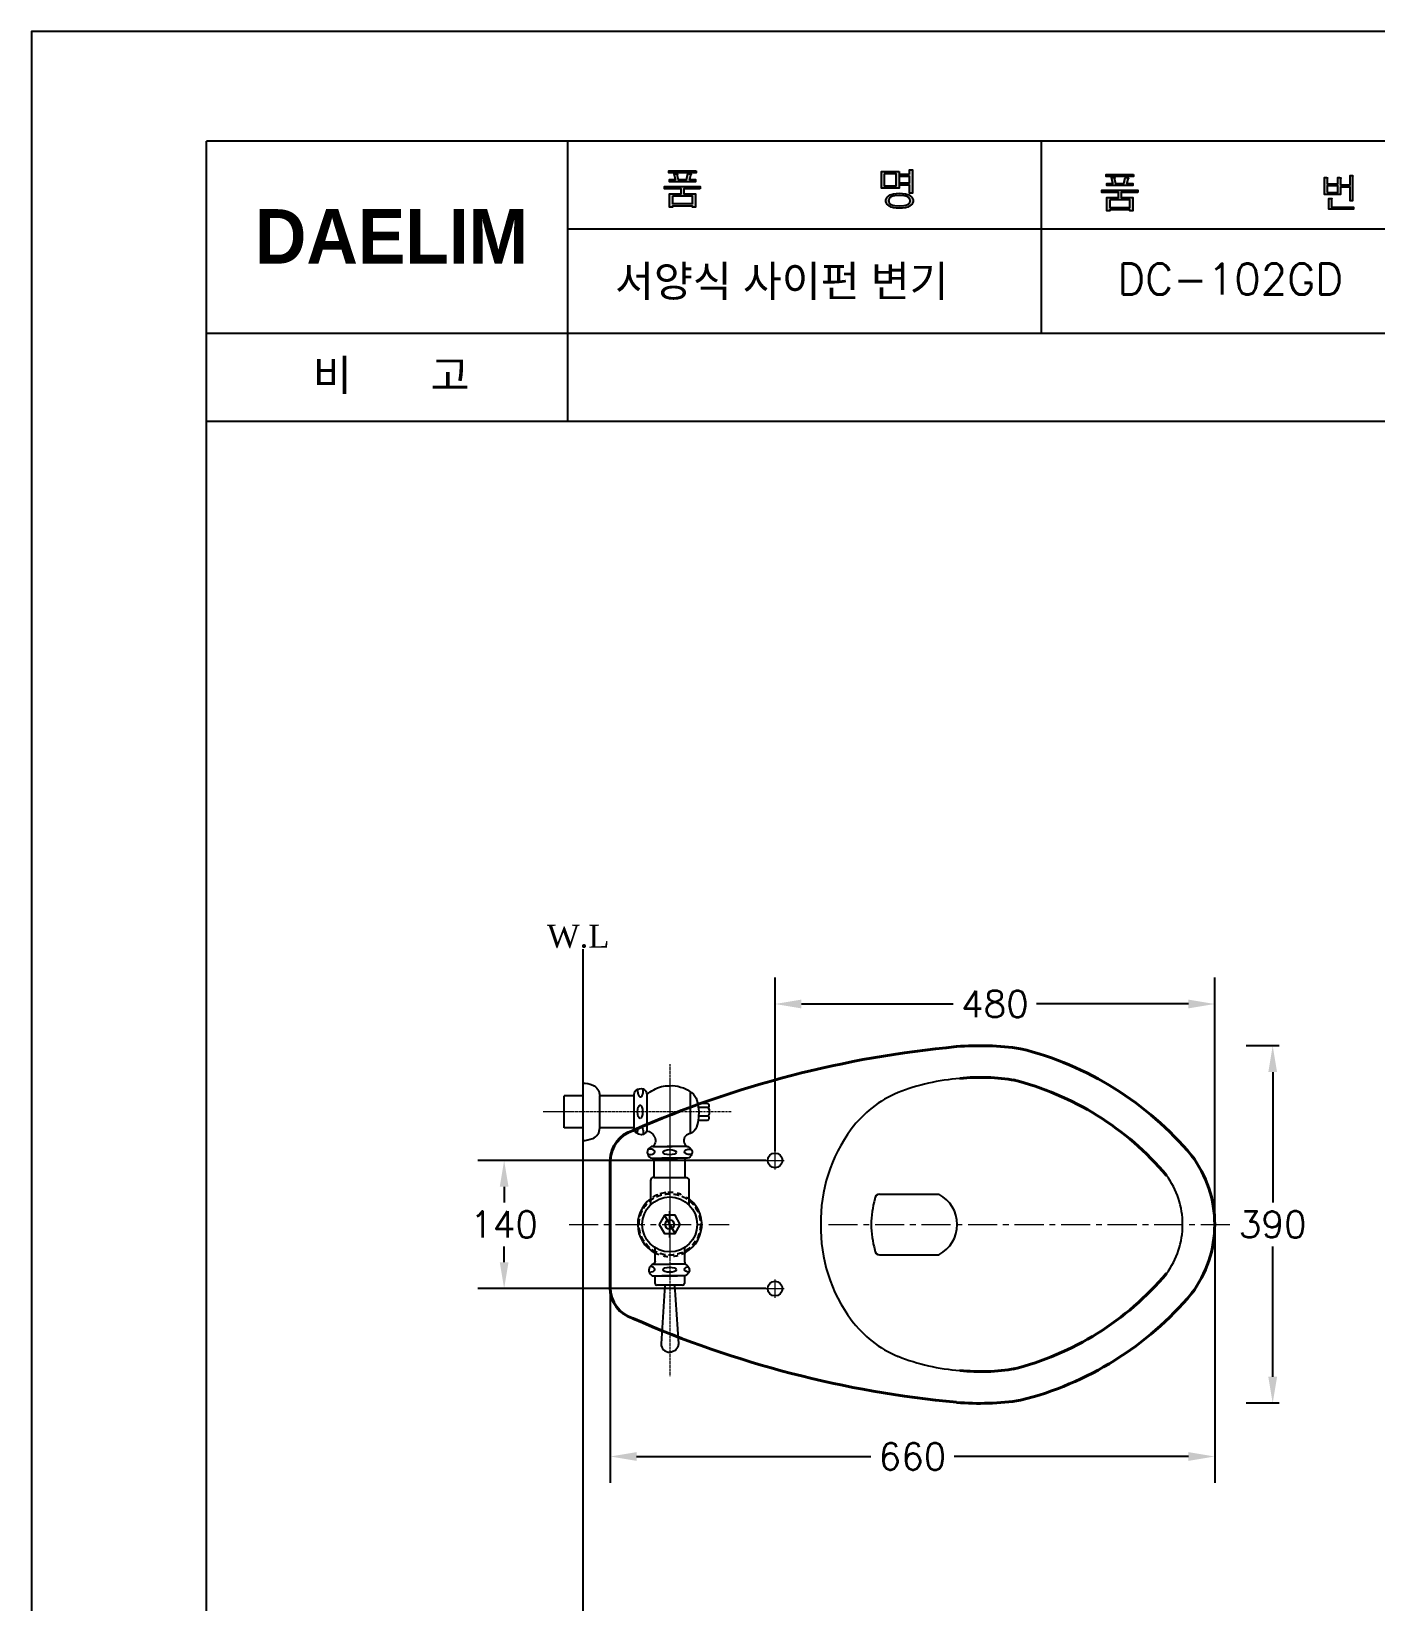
# Model space of a CAD drawing. Extents: x 63466 to 65891, y 58091 to 61521.
# Drawn here: x 63466 to 64933, y 59807 to 61521 of the extents above; entities that cross this region are included whole.
import ezdxf
from ezdxf.lldxf.tags import DXFTag

# ---------------------------------------------------------------- set-up
doc = ezdxf.new("R2010")
doc.units = 0
doc.header["$MEASUREMENT"] = 0
for name, pattern in [('CENTER', [50.8, 31.75, -6.35, 6.35, -6.35]), ('CENTERX2', [4, 2.5, -0.5, 0.5, -0.5]), ('HIDDEN', [9.525, 6.35, -3.175])]:
    doc.linetypes.add(name, pattern=pattern)
doc.layers.get('Defpoints').update_dxf_attribs({"linetype": 'CONTINUOUS'})
for name, color, linetype, lineweight in [('AM_6', 2, 'CONTINUOUS', 30), ('CEN', 1, 'CENTER', 5), ('OUTLINE', 11, 'CONTINUOUS', 40)]:
    doc.layers.add(name, color=color, linetype=linetype, lineweight=lineweight)
for name, color, linetype in [('Dim', 4, 'CONTINUOUS'), ('IN', 221, 'HIDDEN'), ('LINE', 7, 'CONTINUOUS'), ('LINE @ 1 VP1', 7, 'CONTINUOUS'), ('LINE @ 1 VPModel', 7, 'CONTINUOUS'), ('YA', 7, 'CONTINUOUS')]:
    doc.layers.add(name, color=color, linetype=linetype)
doc.styles.add('h', font='', dxfattribs={"height": 30})
doc.styles.get("Standard").update_dxf_attribs({"font": 'txt.shx', "bigfont": 'ghs.shx'})
doc.styles.add('STYLE2', font='dutch.ttf', dxfattribs={"height": 25})
doc.styles.add('스타일1', font='txt.shx', dxfattribs={"bigfont": 'ghs.shx'})
doc.styles.get('h').set_extended_font_data('Haansoft Batang')
tags = doc.linetypes.add('Amconstr', pattern=[9999, 9999, 0]).pattern_tags.tags
tags[6:7] = [DXFTag(74, 4), DXFTag(75, 0), DXFTag(340, '0'), DXFTag(46, 1.0), DXFTag(50, 0.0), DXFTag(44, 0.0), DXFTag(45, 0.0)]
tags[4:5] = [DXFTag(74, 4), DXFTag(75, 0), DXFTag(340, '0'), DXFTag(46, 1.0), DXFTag(50, 0.0), DXFTag(44, 0.0), DXFTag(45, 0.0)]
doc.dimstyles.get("Standard").update_dxf_attribs({"dimtxt": 0.18, "dimasz": 0.18, "dimexe": 0.18, "dimexo": 0.0625, "dimgap": 0.09, "dimtad": 0, "dimtih": 1, "dimtoh": 1, "dimdec": 4, "dimzin": 0, "dimdsep": 46, "dimtxsty": 'Standard', "dimcen": 0.09, "dimadec": 0, "dimazin": 0, "dimtfac": 1, "dimtdec": 4, "dimtofl": 0, "dimtmove": 0, "dimatfit": 0, "dimfxl": 0, "dimtolj": 1, "dimtzin": 0, "dimarcsym": 0})

# ---------------------------------------------------------------- blocks, each defined once
blk = doc.blocks.new('*D10')
at = {"layer": 'Defpoints', "color": 0}
for p in [(64067.8, 60529.4), (64317.8, 59087.1), (64317.8, 58951.4)]:
    blk.add_point(p, dxfattribs=at)
at = {"layer": 'Dim', "color": 0, "lineweight": -2}
for p, q in [((64067.8, 60519.4), (64067.8, 58922.6)), ((64317.8, 59077.1), (64317.8, 58922.6)), ((64096.6, 58951.4), (64147.2, 58951.4)), ((64289, 58951.4), (64238.4, 58951.4))]:
    blk.add_line(p, q, dxfattribs=at)
at = {"layer": 'Dim', "color": 0}
for points in [[(64096.6, 58956.2), (64096.6, 58946.6), (64067.8, 58951.4)], [(64289, 58956.2), (64289, 58946.6), (64317.8, 58951.4)]]:
    blk.add_solid(points, dxfattribs=at)
at = {"layer": 'Dim', "color": 0, "insert": (64192.8, 58951.4), "char_height": 28.8, "attachment_point": 5}
blk.add_mtext('\\A1;250', dxfattribs=at)
blk = doc.blocks.new('*D3')
at = {"layer": 'Defpoints', "color": 0}
for p in [(64757.8, 60459.4), (64277.8, 60288.7), (64757.8, 60218.7)]:
    blk.add_point(p, dxfattribs=at)
at = {"layer": 'Dim', "color": 0, "lineweight": -2}
for p, q in [((64277.8, 60298.7), (64277.8, 60488.2)), ((64757.8, 60228.7), (64757.8, 60488.2)), ((64306.6, 60459.4), (64472.2, 60459.4)), ((64729, 60459.4), (64563.4, 60459.4))]:
    blk.add_line(p, q, dxfattribs=at)
at = {"layer": 'Dim', "color": 0}
for points in [[(64306.6, 60464.2), (64306.6, 60454.6), (64277.8, 60459.4)], [(64729, 60464.2), (64729, 60454.6), (64757.8, 60459.4)]]:
    blk.add_solid(points, dxfattribs=at)
at = {"layer": 'Dim', "color": 0, "insert": (64517.8, 60459.4), "char_height": 28.8, "attachment_point": 5}
blk.add_mtext('\\A1;480', dxfattribs=at)
blk = doc.blocks.new('*D4')
at = {"layer": 'Defpoints', "color": 0}
for p in [(64097.8, 60218.7), (64757.8, 60218.7), (64097.8, 59965.4)]:
    blk.add_point(p, dxfattribs=at)
at = {"layer": 'Dim', "color": 0, "lineweight": -2}
for p, q in [((64097.8, 60208.7), (64097.8, 59936.6)), ((64757.8, 60208.7), (64757.8, 59936.6)), ((64126.6, 59965.4), (64382.2, 59965.4)), ((64729, 59965.4), (64473.4, 59965.4))]:
    blk.add_line(p, q, dxfattribs=at)
at = {"layer": 'Dim', "color": 0}
for points in [[(64126.6, 59970.2), (64126.6, 59960.6), (64097.8, 59965.4)], [(64729, 59970.2), (64729, 59960.6), (64757.8, 59965.4)]]:
    blk.add_solid(points, dxfattribs=at)
at = {"layer": 'Dim', "color": 0, "insert": (64427.8, 59965.4), "char_height": 28.8, "attachment_point": 5}
blk.add_mtext('\\A1;660', dxfattribs=at)
blk = doc.blocks.new('*D5')
at = {"layer": 'Defpoints', "color": 0}
for p in [(64277.8, 60288.7), (63982, 60148.7), (64277.8, 60148.7)]:
    blk.add_point(p, dxfattribs=at)
at = {"layer": 'Dim', "color": 0, "lineweight": -2}
for p, q in [((64267.8, 60288.7), (63953.2, 60288.7)), ((63982, 60259.9), (63982, 60242.7)), ((63982, 60177.5), (63982, 60194.7)), ((64267.8, 60148.7), (63953.2, 60148.7))]:
    blk.add_line(p, q, dxfattribs=at)
at = {"layer": 'Dim', "color": 0}
for points in [[(63977.2, 60259.9), (63986.8, 60259.9), (63982, 60288.7)], [(63977.2, 60177.5), (63986.8, 60177.5), (63982, 60148.7)]]:
    blk.add_solid(points, dxfattribs=at)
at = {"layer": 'Dim', "color": 0, "insert": (63982, 60218.7), "char_height": 28.8, "attachment_point": 5}
blk.add_mtext('\\A1;140', dxfattribs=at)
blk = doc.blocks.new('*D6')
at = {"layer": 'Defpoints', "color": 0}
for p in [(64838.3, 60413.8), (64821.1, 60023.6), (64838.3, 60023.6)]:
    blk.add_point(p, dxfattribs=at)
at = {"layer": 'Dim', "color": 0, "lineweight": -2}
for p, q in [((64828.3, 60413.8), (64792.3, 60413.8)), ((64821.1, 60385), (64821.1, 60242.7)), ((64821.1, 60052.4), (64821.1, 60194.7)), ((64828.3, 60023.6), (64792.3, 60023.6))]:
    blk.add_line(p, q, dxfattribs=at)
at = {"layer": 'Dim', "color": 0}
for points in [[(64816.3, 60385), (64825.9, 60385), (64821.1, 60413.8)], [(64816.3, 60052.4), (64825.9, 60052.4), (64821.1, 60023.6)]]:
    blk.add_solid(points, dxfattribs=at)
at = {"layer": 'Dim', "color": 0, "insert": (64821.1, 60218.7), "char_height": 28.8, "attachment_point": 5}
blk.add_mtext('\\A1;390', dxfattribs=at)
blk = doc.blocks.new('*U19')
at = {"layer": 'LINE @ 1 VP1', "linetype": 'Amconstr'}
h = blk.add_hatch(color=256, dxfattribs=at)
h.dxf.hatch_style = 1
h.paths.add_polyline_path([(64646.5, 61355.2), (64640, 61355.2), (64640, 61352.9), (64668.3, 61352.9), (64668.3, 61355.2), (64661.7, 61355.2), (64662.9, 61359.7), (64663, 61360.1), (64663.6, 61360.8), (64663.6, 61360.8), (64663.7, 61360.9), (64663.7, 61360.9), (64663.7, 61361), (64663.7, 61361), (64663.7, 61361), (64663.7, 61361), (64663.7, 61361), (64663.7, 61361.1), (64663.7, 61361.1), (64663.6, 61361.1), (64663.6, 61361.1), (64663.4, 61361.2), (64662.7, 61361.3), (64660.2, 61361.8), (64658.7, 61355.2), (64649.6, 61355.2), (64648.4, 61360.1), (64648.5, 61360.7), (64648.7, 61361), (64648.7, 61361.1), (64648.7, 61361.1), (64648.7, 61361.2), (64648.7, 61361.2), (64648.7, 61361.2), (64648.7, 61361.3), (64648.7, 61361.3), (64648.7, 61361.3), (64648.7, 61361.3), (64648.7, 61361.3), (64648.6, 61361.4), (64648.6, 61361.4), (64648.5, 61361.4), (64648.2, 61361.4), (64647.3, 61361.5), (64645.2, 61361.5)])
h.paths.add_polyline_path([(64634.7, 61347.9), (64634.7, 61345.3), (64652.6, 61345.3), (64652.6, 61339.8), (64640, 61339.8), (64640, 61325.1), (64643.2, 61325.1), (64643.2, 61326.4), (64665.2, 61326.4), (64665.2, 61325.1), (64668.3, 61325.1), (64668.3, 61339.8), (64655.8, 61339.8), (64655.8, 61345.3), (64673.7, 61345.3), (64673.7, 61347.9)])
h.paths.add_polyline_path([(64665.2, 61337.2), (64665.2, 61329), (64643.2, 61329), (64643.2, 61337.2)], flags=16)
at = {"layer": 'LINE @ 1 VPModel', "linetype": 'Amconstr'}
h = blk.add_hatch(color=256, dxfattribs=at)
h.dxf.hatch_style = 1
h.paths.add_polyline_path([(64646.5, 61355.2), (64640, 61355.2), (64640, 61352.9), (64668.3, 61352.9), (64668.3, 61355.2), (64661.7, 61355.2), (64662.9, 61359.7), (64663, 61360.1), (64663.6, 61360.8), (64663.6, 61360.8), (64663.7, 61360.9), (64663.7, 61360.9), (64663.7, 61361), (64663.7, 61361), (64663.7, 61361), (64663.7, 61361), (64663.7, 61361), (64663.7, 61361.1), (64663.7, 61361.1), (64663.6, 61361.1), (64663.6, 61361.1), (64663.4, 61361.2), (64662.7, 61361.3), (64660.2, 61361.8), (64658.7, 61355.2), (64649.6, 61355.2), (64648.4, 61360.1), (64648.5, 61360.7), (64648.7, 61361), (64648.7, 61361.1), (64648.7, 61361.1), (64648.7, 61361.2), (64648.7, 61361.2), (64648.7, 61361.2), (64648.7, 61361.3), (64648.7, 61361.3), (64648.7, 61361.3), (64648.7, 61361.3), (64648.7, 61361.3), (64648.6, 61361.4), (64648.6, 61361.4), (64648.5, 61361.4), (64648.2, 61361.4), (64647.3, 61361.5), (64645.2, 61361.5)])
h.paths.add_polyline_path([(64634.7, 61347.9), (64634.7, 61345.3), (64652.6, 61345.3), (64652.6, 61339.8), (64640, 61339.8), (64640, 61325.1), (64643.2, 61325.1), (64643.2, 61326.4), (64665.2, 61326.4), (64665.2, 61325.1), (64668.3, 61325.1), (64668.3, 61339.8), (64655.8, 61339.8), (64655.8, 61345.3), (64673.7, 61345.3), (64673.7, 61347.9)])
h.paths.add_polyline_path([(64665.2, 61337.2), (64665.2, 61329), (64643.2, 61329), (64643.2, 61337.2)], flags=16)
blk = doc.blocks.new('*U20')
at = {"layer": 'LINE @ 1 VP1', "linetype": 'Amconstr'}
h = blk.add_hatch(color=256, dxfattribs=at)
h.dxf.hatch_style = 1
h.paths.add_polyline_path([(64669, 61365), (64639.4, 61365), (64639.4, 61362.6), (64669, 61362.6)])
at = {"layer": 'LINE @ 1 VPModel', "linetype": 'Amconstr'}
h = blk.add_hatch(color=256, dxfattribs=at)
h.dxf.hatch_style = 1
h.paths.add_polyline_path([(64669, 61365), (64639.4, 61365), (64639.4, 61362.6), (64669, 61362.6)])
blk = doc.blocks.new('*U21')
at = {"layer": 'LINE @ 1 VP1', "linetype": 'Amconstr'}
h = blk.add_hatch(color=256, dxfattribs=at)
h.dxf.hatch_style = 1
h.paths.add_polyline_path([(64895.2, 61360), (64895.2, 61360.4), (64895.4, 61360.7), (64895.5, 61360.9), (64895.5, 61361), (64895.5, 61361.1), (64895.5, 61361.1), (64895.5, 61361.1), (64895.5, 61361.2), (64895.5, 61361.2), (64895.5, 61361.2), (64895.5, 61361.2), (64895.4, 61361.3), (64895.4, 61361.3), (64895.4, 61361.3), (64895.3, 61361.3), (64895.2, 61361.4), (64895, 61361.4), (64894.2, 61361.5), (64892.3, 61361.5), (64892.3, 61354.8), (64880.4, 61354.8), (64880.4, 61360.2), (64880.5, 61360.6), (64880.7, 61360.9), (64880.8, 61361), (64880.8, 61361.1), (64880.8, 61361.2), (64880.8, 61361.2), (64880.9, 61361.2), (64880.9, 61361.2), (64880.9, 61361.3), (64880.8, 61361.3), (64880.8, 61361.3), (64880.8, 61361.3), (64880.8, 61361.3), (64880.8, 61361.3), (64880.8, 61361.4), (64880.8, 61361.4), (64880.7, 61361.4), (64880.5, 61361.4), (64879.8, 61361.5), (64877.7, 61361.5), (64877.7, 61343.1), (64895.2, 61343.1), (64895.2, 61351.1), (64905.5, 61351.1), (64905.5, 61336), (64908.3, 61336), (64908.3, 61362.3), (64908.4, 61362.6), (64908.5, 61363), (64908.6, 61363.2), (64908.7, 61363.3), (64908.7, 61363.4), (64908.7, 61363.4), (64908.7, 61363.5), (64908.7, 61363.5), (64908.7, 61363.5), (64908.7, 61363.5), (64908.6, 61363.6), (64908.6, 61363.6), (64908.6, 61363.6), (64908.6, 61363.6), (64908.5, 61363.6), (64908.4, 61363.7), (64908.2, 61363.7), (64907.8, 61363.7), (64905.5, 61363.7), (64905.5, 61353.5), (64895.2, 61353.5)])
h.paths.add_polyline_path([(64892.3, 61352.6), (64892.3, 61345.3), (64880.4, 61345.3), (64880.4, 61352.6)], flags=16)
h.paths.add_polyline_path([(64885.5, 61338.4), (64885.4, 61338.2), (64885.2, 61337.9), (64885.2, 61337.6), (64885.2, 61329.3), (64909.2, 61329.3), (64909.2, 61327), (64882.4, 61327), (64882.4, 61338.9), (64884.5, 61338.9), (64885.2, 61338.8), (64885.3, 61338.8), (64885.5, 61338.7), (64885.5, 61338.6), (64885.5, 61338.5)])
at = {"layer": 'LINE @ 1 VPModel', "linetype": 'Amconstr'}
h = blk.add_hatch(color=256, dxfattribs=at)
h.dxf.hatch_style = 1
h.paths.add_polyline_path([(64895.2, 61360), (64895.2, 61360.4), (64895.4, 61360.7), (64895.5, 61360.9), (64895.5, 61361), (64895.5, 61361.1), (64895.5, 61361.1), (64895.5, 61361.1), (64895.5, 61361.2), (64895.5, 61361.2), (64895.5, 61361.2), (64895.5, 61361.2), (64895.4, 61361.3), (64895.4, 61361.3), (64895.4, 61361.3), (64895.3, 61361.3), (64895.2, 61361.4), (64895, 61361.4), (64894.2, 61361.5), (64892.3, 61361.5), (64892.3, 61354.8), (64880.4, 61354.8), (64880.4, 61360.2), (64880.5, 61360.6), (64880.7, 61360.9), (64880.8, 61361), (64880.8, 61361.1), (64880.8, 61361.2), (64880.8, 61361.2), (64880.9, 61361.2), (64880.9, 61361.2), (64880.9, 61361.3), (64880.8, 61361.3), (64880.8, 61361.3), (64880.8, 61361.3), (64880.8, 61361.3), (64880.8, 61361.3), (64880.8, 61361.4), (64880.8, 61361.4), (64880.7, 61361.4), (64880.5, 61361.4), (64879.8, 61361.5), (64877.7, 61361.5), (64877.7, 61343.1), (64895.2, 61343.1), (64895.2, 61351.1), (64905.5, 61351.1), (64905.5, 61336), (64908.3, 61336), (64908.3, 61362.3), (64908.4, 61362.6), (64908.5, 61363), (64908.6, 61363.2), (64908.7, 61363.3), (64908.7, 61363.4), (64908.7, 61363.4), (64908.7, 61363.5), (64908.7, 61363.5), (64908.7, 61363.5), (64908.7, 61363.5), (64908.6, 61363.6), (64908.6, 61363.6), (64908.6, 61363.6), (64908.6, 61363.6), (64908.5, 61363.6), (64908.4, 61363.7), (64908.2, 61363.7), (64907.8, 61363.7), (64905.5, 61363.7), (64905.5, 61353.5), (64895.2, 61353.5)])
h.paths.add_polyline_path([(64892.3, 61352.6), (64892.3, 61345.3), (64880.4, 61345.3), (64880.4, 61352.6)], flags=16)
h.paths.add_polyline_path([(64885.5, 61338.4), (64885.4, 61338.2), (64885.2, 61337.9), (64885.2, 61337.6), (64885.2, 61329.3), (64909.2, 61329.3), (64909.2, 61327), (64882.4, 61327), (64882.4, 61338.9), (64884.5, 61338.9), (64885.2, 61338.8), (64885.3, 61338.8), (64885.5, 61338.7), (64885.5, 61338.6), (64885.5, 61338.5)])

msp = doc.modelspace()

# ---------------------------------------------------------------- hatches: boundary and pattern name
at = {"layer": 'YA'}
h = msp.add_hatch(color=256, dxfattribs=at)
h.paths.add_polyline_path([(64424.5, 61365.3), (64424.5, 61370.1), (64427, 61370.1), (64427.4, 61370.1), (64427.7, 61370.1), (64427.8, 61370), (64427.9, 61370), (64427.9, 61370), (64427.9, 61370), (64428, 61369.9), (64428, 61369.9), (64428, 61369.9), (64428, 61369.9), (64428, 61369.9), (64428, 61369.9), (64428, 61369.9), (64428, 61369.9), (64428, 61369.8), (64428, 61369.8), (64428, 61369.7), (64427.9, 61369.6), (64427.9, 61369.4), (64427.7, 61369.1), (64427.7, 61368.7), (64427.7, 61344.4), (64424.5, 61344.4), (64424.5, 61353.4), (64414.7, 61353.4), (64414.7, 61356), (64424.5, 61356), (64424.5, 61362.7), (64414.7, 61362.7), (64414.7, 61365.3)])
h.paths.add_polyline_path([(64404.8, 61340.4), (64404.1, 61340.1), (64403.6, 61339.6), (64403.1, 61339.2), (64402.7, 61338.7), (64402.4, 61338.1), (64402.1, 61337.5), (64402, 61336.9), (64402, 61336.2), (64402, 61335.5), (64402.1, 61334.9), (64402.4, 61334.3), (64402.7, 61333.8), (64403.1, 61333.3), (64403.6, 61332.9), (64404.1, 61332.4), (64404.8, 61332.1), (64406.5, 61331.5), (64408.5, 61331), (64413.7, 61330.6), (64418.8, 61331), (64420.8, 61331.5), (64422.5, 61332.1), (64423.2, 61332.4), (64423.8, 61332.9), (64424.3, 61333.3), (64424.7, 61333.8), (64425, 61334.3), (64425.2, 61334.9), (64425.3, 61335.5), (64425.4, 61336.2), (64425.3, 61336.9), (64425.2, 61337.5), (64425, 61338.1), (64424.7, 61338.7), (64424.3, 61339.2), (64423.8, 61339.6), (64423.2, 61340.1), (64422.5, 61340.4), (64420.8, 61341.1), (64418.8, 61341.5), (64413.7, 61341.9), (64408.5, 61341.5), (64406.5, 61341.1)], flags=16)
h.paths.add_polyline_path([(64424.8, 61342.1), (64425.7, 61341.5), (64426.4, 61340.9), (64427, 61340.2), (64427.6, 61339.5), (64427.9, 61338.8), (64428.2, 61338), (64428.4, 61337.1), (64428.5, 61336.2), (64428.4, 61335.3), (64428.2, 61334.5), (64427.9, 61333.7), (64427.6, 61332.9), (64427, 61332.2), (64426.4, 61331.6), (64425.7, 61331), (64424.8, 61330.4), (64423.8, 61329.9), (64422.7, 61329.4), (64420.1, 61328.7), (64417.1, 61328.3), (64413.7, 61328.1), (64410.2, 61328.3), (64407.2, 61328.7), (64404.6, 61329.4), (64403.5, 61329.9), (64402.5, 61330.4), (64401.6, 61331), (64400.9, 61331.6), (64400.3, 61332.2), (64399.8, 61332.9), (64399.4, 61333.7), (64399.1, 61334.5), (64398.9, 61335.3), (64398.9, 61336.2), (64398.9, 61337.1), (64399.1, 61338), (64399.4, 61338.8), (64399.8, 61339.5), (64400.3, 61340.2), (64400.9, 61340.9), (64401.6, 61341.5), (64402.5, 61342.1), (64403.5, 61342.6), (64404.6, 61343.1), (64407.2, 61343.8), (64410.2, 61344.3), (64413.7, 61344.4), (64417.1, 61344.3), (64420.1, 61343.8), (64422.7, 61343.1), (64423.8, 61342.6)])
h.paths.add_polyline_path([(64397, 61365.7), (64397, 61352.6), (64410, 61352.6), (64410, 61365.7)], flags=16)
h.paths.add_polyline_path([(64413.2, 61368.3), (64413.2, 61350), (64393.9, 61350), (64393.9, 61368.3)])
h.paths.add_polyline_path([(64165.7, 61341.3), (64165.7, 61333.1), (64187.7, 61333.1), (64187.7, 61341.3)], flags=16)
h.paths.add_polyline_path([(64171.2, 61365.4), (64171.2, 61365.4), (64171.2, 61365.4), (64171.2, 61365.4), (64171.2, 61365.3), (64171.2, 61365.3), (64171.2, 61365.3), (64171.2, 61365.2), (64171.2, 61365.2), (64171.2, 61365.2), (64171.2, 61365.1), (64171.1, 61364.9), (64170.9, 61364.5), (64170.9, 61364.4), (64170.9, 61364.3), (64170.9, 61364.1), (64170.9, 61364), (64172.1, 61359.3), (64181.2, 61359.3), (64182.7, 61365.9), (64185.2, 61365.4), (64185.9, 61365.3), (64186.1, 61365.2), (64186.1, 61365.2), (64186.2, 61365.2), (64186.2, 61365.1), (64186.2, 61365.1), (64186.2, 61365.1), (64186.2, 61365.1), (64186.2, 61365.1), (64186.2, 61365), (64186.2, 61365), (64186.2, 61365), (64186.1, 61364.9), (64186.1, 61364.8), (64186, 61364.7), (64185.6, 61364.3), (64185.6, 61364.2), (64185.5, 61364), (64185.4, 61363.9), (64185.4, 61363.8), (64184.2, 61359.3), (64190.8, 61359.3), (64190.8, 61356.9), (64162.5, 61356.9), (64162.5, 61359.3), (64169, 61359.3), (64167.7, 61365.6), (64169.8, 61365.6), (64170.7, 61365.5), (64171, 61365.5), (64171.1, 61365.4), (64171.1, 61365.4)])
h.paths.add_polyline_path([(64191.5, 61369.1), (64191.5, 61366.7), (64161.9, 61366.7), (64161.9, 61369.1)])
h.paths.add_polyline_path([(64196.2, 61349.4), (64178.3, 61349.4), (64178.3, 61343.9), (64190.8, 61343.9), (64190.8, 61329.2), (64187.7, 61329.2), (64187.7, 61330.5), (64165.7, 61330.5), (64165.7, 61329.2), (64162.5, 61329.2), (64162.5, 61343.9), (64175.1, 61343.9), (64175.1, 61349.4), (64157.2, 61349.4), (64157.2, 61352), (64196.2, 61352)])

# ---------------------------------------------------------------- linework, layer by layer
at = {"layer": 'CEN', "color": 0, "linetype": 'CENTERX2'}
for p, q in [((64162.8, 60393.6), (64162.8, 60053.2)), ((64230, 60341.7), (64024.7, 60341.7))]:
    msp.add_line(p, q, dxfattribs=at)
at = {"layer": 'CEN', "color": 0}
for p, q in [((64162.8, 60378.2), (64162.8, 60301.7)), ((64267.8, 60288.7), (64287.8, 60288.7)), ((64277.8, 60278.7), (64277.8, 60298.7)), ((64052.9, 60218.7), (64227.7, 60218.7)), ((64336.1, 60218.7), (64777.4, 60218.7)), ((64277.8, 60138.7), (64277.8, 60158.7)), ((64267.8, 60148.7), (64287.8, 60148.7))]:
    msp.add_line(p, q, dxfattribs=at)
at = {"layer": 'Dim', "color": 0}
msp.add_line((64162.8, 60204.3), (64162.8, 60233.1), dxfattribs=at)
at = {"layer": 'IN', "color": 0}
msp.add_circle((64162.8, 60218.7), 33.5, dxfattribs=at)
at = {"layer": 'LINE', "color": 0}
for p, q in [((64391.8, 60251.7), (64456.8, 60251.7)), ((64391.8, 60185.7), (64456.8, 60185.7))]:
    msp.add_line(p, q, dxfattribs=at)
for centre in [(64277.8, 60288.7), (64277.8, 60148.7)]:
    msp.add_circle(centre, 8, dxfattribs=at)
for centre, radius, start, end in [((64494.6, 60156.1), 222.4, 93.8678, 111.7899), ((64457.8, 60251.7), 120, 112.379, 143.747), ((64495.7, 60222.2), 168, 143.3117, 181.2169), ((64632.8, 60218.7), 90, 0, 36.5007), ((64483.4, 60218.7), 100.6, 163.8382, 196.1618), ((64391.8, 60246.7), 5, 90, 180), ((64439.5, 60218.7), 37.2, 297.5632, 62.4368), ((64495.7, 60215.1), 168, 178.7831, 216.6883), ((64632.8, 60218.7), 90, 323.4993, 0), ((64391.8, 60190.7), 5, 180, 270), ((64457.8, 60185.7), 120, 216.253, 247.621), ((64494.6, 60281.3), 222.4, 248.2101, 266.1322)]:
    msp.add_arc(centre, radius, start, end, dxfattribs=at)
at = {"layer": 'OUTLINE', "color": 0}
msp.add_line((64097.8, 60149.6), (64097.8, 60287.7), dxfattribs=at)
for centre, radius, start, end in [((64581.2, 59279.8), 1137.9, 95.3112, 113.7569), ((64501.1, 60114.2), 299.7, 81.4103, 94.8257), ((64460, 60065.2), 355.9, 40.0135, 76.0378), ((64502.7, 60164.3), 215, 80.0696, 96.1664), ((64460, 60065.2), 320.9, 40.1845, 76.0378), ((64132.8, 60287.7), 35, 106.5836, 178.4837), ((64632.8, 60218.7), 125, 0, 37.0455), ((64632.8, 60218.7), 125, 322.9545, 0), ((64132.8, 60149.6), 35, 180, 253.4164), ((64460, 60372.2), 320.9, 283.9622, 319.8155), ((64460, 60372.2), 355.9, 283.9622, 319.9865), ((64581.2, 61157.6), 1137.9, 246.2431, 264.6888), ((64502.7, 60273.1), 215, 263.8336, 279.9304), ((64501.3, 60318.2), 294.8, 265.0629, 278.7012)]:
    msp.add_arc(centre, radius, start, end, dxfattribs=at)
at = {"layer": 'YA', "color": 7}
for p, q in [((65733.2, 61401.3), (63657.2, 61401.3)), ((63657.2, 60331.1), (63657.2, 61401.3)), ((64051.7, 61095.3), (64051.7, 61401.3)), ((64568.6, 61190.9), (64568.6, 61400.9)), ((65733.2, 61305.3), (64051.7, 61305.3)), ((65733.2, 61191.3), (63657.2, 61191.3)), ((65733.2, 61095.3), (63657.2, 61095.3)), ((65733.2, 61095.3), (63657.2, 61095.3)), ((63657.2, 58233.3), (63657.2, 60331.1))]:
    msp.add_line(p, q, dxfattribs=at)
at = {"layer": 'YA', "color": 0}
for p, q in [((64067.8, 60373.1), (64067.8, 60310.3)), ((64047.6, 60324.2), (64047.6, 60359.2)), ((64067.8, 60359.2), (64047.6, 60359.2)), ((64123.8, 60359.2), (64086.4, 60359.2)), ((64086.4, 60324.2), (64086.4, 60359.2)), ((64185.6, 60318.1), (64185.6, 60363)), ((64193.1, 60351.3), (64204.1, 60351.3)), ((64205, 60346.3), (64194.1, 60346.3)), ((64067.8, 60324.2), (64047.6, 60324.2)), ((64123.8, 60324.2), (64086.4, 60324.2)), ((64204.2, 60332.1), (64193.9, 60332.1)), ((64194.3, 60337.3), (64204.9, 60337.3)), ((64143.5, 60291), (64171.3, 60291)), ((64145.8, 60270.1), (64145.8, 60291)), ((64182, 60291), (64154.2, 60291)), ((64179.8, 60270.1), (64179.8, 60291)), ((64145.8, 60270.1), (64179.8, 60270.1)), ((64168.6, 60208.7), (64157, 60228.7)), ((64146.8, 60178.9), (64146.8, 60193.3)), ((64178.8, 60193.3), (64178.8, 60178.9)), ((64178.8, 60175.5), (64178.8, 60175.5)), ((64143.5, 60162.7), (64171.3, 60162.7)), ((64146.8, 60154.4), (64146.8, 60162.7)), ((64176.8, 60152.4), (64148.8, 60152.4)), ((64179.8, 60162.7), (64154.2, 60162.7)), ((64178.8, 60162.7), (64178.8, 60154.4))]:
    msp.add_line(p, q, dxfattribs=at)
for points in [[(63465.9, 58090.8), (65891.4, 58090.8), (65891.4, 61521.1), (63465.9, 61521.1)], [(64157, 60228.7), (64151.2, 60218.7), (64157, 60208.7), (64168.6, 60208.7), (64174.3, 60218.7), (64168.6, 60228.7)]]:
    msp.add_lwpolyline(points, close=True, dxfattribs=at)
at = {"layer": 'YA', "color": 7}
for points in [[(64191.5, 61369.1), (64191.5, 61366.7), (64161.9, 61366.7), (64161.9, 61369.1), (64191.5, 61369.1)], [(64413.2, 61368.3), (64413.2, 61350), (64393.9, 61350), (64393.9, 61368.3), (64413.2, 61368.3)], [(64424.5, 61365.3), (64424.5, 61370.1), (64427, 61370.1), (64427.4, 61370.1), (64427.7, 61370.1), (64427.8, 61370), (64427.9, 61370), (64427.9, 61370), (64427.9, 61370), (64428, 61369.9), (64428, 61369.9), (64428, 61369.9), (64428, 61369.9), (64428, 61369.9), (64428, 61369.9), (64428, 61369.9), (64428, 61369.9), (64428, 61369.8), (64428, 61369.8), (64428, 61369.7), (64427.9, 61369.6), (64427.9, 61369.4), (64427.7, 61369.1), (64427.7, 61368.7), (64427.7, 61344.4), (64424.5, 61344.4), (64424.5, 61353.4), (64414.7, 61353.4), (64414.7, 61356), (64424.5, 61356), (64424.5, 61362.7), (64414.7, 61362.7), (64414.7, 61365.3), (64424.5, 61365.3)], [(64196.2, 61349.4), (64178.3, 61349.4), (64178.3, 61343.9), (64190.8, 61343.9), (64190.8, 61329.2), (64187.7, 61329.2), (64187.7, 61330.5), (64165.7, 61330.5), (64165.7, 61329.2), (64162.5, 61329.2), (64162.5, 61343.9), (64175.1, 61343.9), (64175.1, 61349.4), (64157.2, 61349.4), (64157.2, 61352), (64196.2, 61352), (64196.2, 61349.4)], [(64171.2, 61365.4), (64171.2, 61365.4), (64171.2, 61365.4), (64171.2, 61365.4), (64171.2, 61365.3), (64171.2, 61365.3), (64171.2, 61365.3), (64171.2, 61365.2), (64171.2, 61365.2), (64171.2, 61365.2), (64171.2, 61365.1), (64171.1, 61364.9), (64170.9, 61364.5), (64170.9, 61364.4), (64170.9, 61364.3), (64170.9, 61364.1), (64170.9, 61364), (64172.1, 61359.3), (64181.2, 61359.3), (64182.7, 61365.9), (64185.2, 61365.4), (64185.9, 61365.3), (64186.1, 61365.2), (64186.1, 61365.2), (64186.2, 61365.2), (64186.2, 61365.1), (64186.2, 61365.1), (64186.2, 61365.1), (64186.2, 61365.1), (64186.2, 61365.1), (64186.2, 61365), (64186.2, 61365), (64186.2, 61365), (64186.1, 61364.9), (64186.1, 61364.8), (64186, 61364.7), (64185.6, 61364.3), (64185.6, 61364.2), (64185.5, 61364), (64185.4, 61363.9), (64185.4, 61363.8), (64184.2, 61359.3), (64190.8, 61359.3), (64190.8, 61356.9), (64162.5, 61356.9), (64162.5, 61359.3), (64169, 61359.3), (64167.7, 61365.6), (64169.8, 61365.6), (64170.7, 61365.5), (64171, 61365.5), (64171.1, 61365.4), (64171.1, 61365.4), (64171.2, 61365.4)], [(64397, 61365.7), (64397, 61352.6), (64410, 61352.6), (64410, 61365.7), (64397, 61365.7)], [(64669, 61365), (64669, 61362.6), (64639.4, 61362.6), (64639.4, 61365), (64669, 61365)], [(64648.7, 61361.3), (64648.7, 61361.3), (64648.7, 61361.3), (64648.7, 61361.3), (64648.7, 61361.3), (64648.7, 61361.2), (64648.7, 61361.2), (64648.7, 61361.2), (64648.7, 61361.1), (64648.7, 61361.1), (64648.7, 61361), (64648.6, 61360.8), (64648.4, 61360.5), (64648.4, 61360.3), (64648.4, 61360.2), (64648.4, 61360.1), (64648.4, 61359.9), (64649.6, 61355.2), (64658.7, 61355.2), (64660.2, 61361.8), (64662.7, 61361.3), (64663.4, 61361.2), (64663.6, 61361.1), (64663.6, 61361.1), (64663.7, 61361.1), (64663.7, 61361.1), (64663.7, 61361), (64663.7, 61361), (64663.7, 61361), (64663.7, 61361), (64663.7, 61361), (64663.7, 61360.9), (64663.7, 61360.9), (64663.6, 61360.8), (64663.6, 61360.7), (64663.5, 61360.6), (64663.1, 61360.2), (64663.1, 61360.1), (64663, 61359.9), (64662.9, 61359.8), (64662.9, 61359.7), (64661.7, 61355.2), (64668.3, 61355.2), (64668.3, 61352.9), (64640, 61352.9), (64640, 61355.2), (64646.5, 61355.2), (64645.2, 61361.5), (64647.3, 61361.5), (64648.2, 61361.4), (64648.5, 61361.4), (64648.6, 61361.4), (64648.6, 61361.4), (64648.7, 61361.3)], [(64880.8, 61361.3), (64880.8, 61361.3), (64880.8, 61361.3), (64880.8, 61361.3), (64880.9, 61361.3), (64880.9, 61361.2), (64880.9, 61361.2), (64880.8, 61361.2), (64880.8, 61361.2), (64880.8, 61361.1), (64880.8, 61361), (64880.7, 61360.9), (64880.5, 61360.6), (64880.4, 61360.2), (64880.4, 61354.8), (64892.3, 61354.8), (64892.3, 61361.5), (64894.2, 61361.5), (64895, 61361.4), (64895.2, 61361.4), (64895.3, 61361.3), (64895.4, 61361.3), (64895.4, 61361.3), (64895.4, 61361.3), (64895.5, 61361.2), (64895.5, 61361.2), (64895.5, 61361.2), (64895.5, 61361.2), (64895.5, 61361.1), (64895.5, 61361.1), (64895.5, 61361.1), (64895.5, 61361), (64895.5, 61360.9), (64895.4, 61360.7), (64895.2, 61360.4), (64895.2, 61360), (64895.2, 61353.5), (64905.5, 61353.5), (64905.5, 61363.7), (64907.8, 61363.7), (64908.2, 61363.7), (64908.4, 61363.7), (64908.5, 61363.6), (64908.6, 61363.6), (64908.6, 61363.6), (64908.6, 61363.6), (64908.6, 61363.6), (64908.7, 61363.5), (64908.7, 61363.5), (64908.7, 61363.5), (64908.7, 61363.5), (64908.7, 61363.5), (64908.7, 61363.5), (64908.7, 61363.4), (64908.7, 61363.4), (64908.7, 61363.3), (64908.6, 61363.2), (64908.5, 61363), (64908.4, 61362.6), (64908.3, 61362.3), (64908.3, 61336), (64905.5, 61336), (64905.5, 61351.1), (64895.2, 61351.1), (64895.2, 61343.1), (64877.7, 61343.1), (64877.7, 61361.5), (64879.8, 61361.5), (64880.5, 61361.4), (64880.7, 61361.4), (64880.8, 61361.4), (64880.8, 61361.4), (64880.8, 61361.3), (64880.8, 61361.3)], [(64880.4, 61345.3), (64892.3, 61345.3), (64892.3, 61352.6), (64880.4, 61352.6), (64880.4, 61345.3)], [(64165.7, 61341.3), (64165.7, 61333.1), (64187.7, 61333.1), (64187.7, 61341.3), (64165.7, 61341.3)], [(64424.8, 61342.1), (64425.7, 61341.5), (64426.4, 61340.9), (64427, 61340.2), (64427.5, 61339.5), (64427.9, 61338.8), (64428.2, 61338), (64428.4, 61337.1), (64428.5, 61336.2), (64428.4, 61335.3), (64428.2, 61334.5), (64427.9, 61333.7), (64427.5, 61332.9), (64427, 61332.2), (64426.4, 61331.6), (64425.7, 61331), (64424.8, 61330.4), (64423.8, 61329.9), (64422.6, 61329.4), (64420.1, 61328.7), (64417.1, 61328.3), (64413.7, 61328.1), (64410.2, 61328.3), (64407.2, 61328.7), (64404.6, 61329.4), (64403.5, 61329.9), (64402.5, 61330.4), (64401.6, 61331), (64400.9, 61331.6), (64400.3, 61332.2), (64399.8, 61332.9), (64399.4, 61333.7), (64399.1, 61334.5), (64398.9, 61335.3), (64398.9, 61336.2), (64398.9, 61337.1), (64399.1, 61338), (64399.4, 61338.8), (64399.8, 61339.5), (64400.3, 61340.2), (64400.9, 61340.9), (64401.6, 61341.5), (64402.5, 61342.1), (64403.5, 61342.6), (64404.6, 61343.1), (64407.2, 61343.8), (64410.2, 61344.3), (64413.7, 61344.4), (64417.1, 61344.3), (64420.1, 61343.8), (64422.6, 61343.1), (64423.8, 61342.6), (64424.8, 61342.1)], [(64404.7, 61340.4), (64404, 61340.1), (64403.4, 61339.6), (64402.9, 61339.2), (64402.5, 61338.7), (64402.2, 61338.1), (64402, 61337.5), (64401.9, 61336.9), (64401.8, 61336.2), (64401.9, 61335.5), (64402, 61334.9), (64402.2, 61334.3), (64402.5, 61333.8), (64402.9, 61333.3), (64403.4, 61332.9), (64404, 61332.4), (64404.7, 61332.1), (64406.3, 61331.5), (64408.3, 61331), (64413.5, 61330.6), (64418.7, 61331), (64420.7, 61331.5), (64422.3, 61332.1), (64423, 61332.4), (64423.6, 61332.9), (64424.1, 61333.3), (64424.5, 61333.8), (64424.8, 61334.3), (64425.1, 61334.9), (64425.2, 61335.5), (64425.3, 61336.2), (64425.2, 61336.9), (64425.1, 61337.5), (64424.8, 61338.1), (64424.5, 61338.7), (64424.1, 61339.2), (64423.6, 61339.6), (64423, 61340.1), (64422.3, 61340.4), (64420.7, 61341.1), (64418.7, 61341.5), (64413.5, 61341.9), (64408.4, 61341.5), (64406.3, 61341.1), (64404.7, 61340.4)], [(64673.7, 61345.3), (64655.8, 61345.3), (64655.8, 61339.8), (64668.3, 61339.8), (64668.3, 61325.1), (64665.2, 61325.1), (64665.2, 61326.4), (64643.2, 61326.4), (64643.2, 61325.1), (64640, 61325.1), (64640, 61339.8), (64652.6, 61339.8), (64652.6, 61345.3), (64634.7, 61345.3), (64634.7, 61347.9), (64673.7, 61347.9), (64673.7, 61345.3)], [(64643.2, 61337.2), (64643.2, 61329), (64665.2, 61329), (64665.2, 61337.2), (64643.2, 61337.2)], [(64885.5, 61338.7), (64885.5, 61338.7), (64885.5, 61338.7), (64885.5, 61338.7), (64885.5, 61338.6), (64885.5, 61338.6), (64885.5, 61338.6), (64885.5, 61338.5), (64885.5, 61338.4), (64885.4, 61338.2), (64885.2, 61337.9), (64885.2, 61337.6), (64885.2, 61329.3), (64909.2, 61329.3), (64909.2, 61327), (64882.4, 61327), (64882.4, 61338.9), (64884.5, 61338.9), (64885.2, 61338.8), (64885.3, 61338.8), (64885.4, 61338.8), (64885.4, 61338.7), (64885.5, 61338.7), (64885.5, 61338.7)]]:
    msp.add_lwpolyline(points, dxfattribs=at)
at = {"layer": 'YA', "color": 0}
for points in [[(64067.8, 60373.1, -0.089318), (64078.7, 60370.8, -0.31283), (64086.4, 60359.2)], [(64123.8, 60359.2, -0.189967), (64126.2, 60365.5, -0.181271), (64133.8, 60366.8, -0.259173), (64137.9, 60360.5), (64137.9, 60320.6, -0.248991), (64131.8, 60316.7, -0.406259), (64123.8, 60324.2), (64123.8, 60359.2)], [(64137.9, 60360.5, -0.121224), (64153.9, 60369.2, -0.073924), (64162.8, 60370.1, -0.073924)], [(64162.8, 60370.1, -0.115996), (64174.4, 60368.7, -0.119981), (64186.4, 60362.6, -0.232684), (64192.3, 60353.9, -0.119576), (64194.1, 60335.4, -0.100352), (64191.9, 60324.8, -0.218746), (64185.6, 60318.1, 0.59072)], [(64204.1, 60351.3, -0.340997), (64204.9, 60346.2, -0.246299), (64204.9, 60337.4, -0.341448), (64204.1, 60331.9, 0.234186)], [(64067.8, 60310.3, 0.089318), (64078.7, 60312.6, 0.31283), (64086.4, 60324.2)], [(64137.9, 60320.6, -0.262959), (64145.6, 60315.2, -0.416408), (64144.3, 60303.9), (64165.5, 60303.9)], [(64144.3, 60303.9, 0.245626), (64140.1, 60301.6, 0.345152), (64138.8, 60295.5, 0.322472), (64143.5, 60291)], [(64185.6, 60318.1, 0.092175), (64179.9, 60315.2, 0.416408), (64181.3, 60303.9), (64160.1, 60303.9)], [(64181.3, 60303.9, -0.245626), (64185.4, 60301.6, -0.345152), (64186.8, 60295.5, -0.322472), (64182, 60291)], [(64145.8, 60270.1, 0.51299), (64141.9, 60266), (64141.9, 60240.2)], [(64179.8, 60270.1, -0.51299), (64183.6, 60266), (64183.6, 60240.3)], [(64144.7, 60175.5, 0.111306), (64141.8, 60173.3, 0.254792), (64140.1, 60167.3, 0.158717), (64143.5, 60162.7)], [(64146.8, 60178.9, -0.266296), (64144.7, 60175.5)], [(64178.8, 60178.9, 0.083183), (64179.8, 60175.5)], [(64179.8, 60175.5, -0.111508), (64183.3, 60172, -0.216264), (64184, 60167.2, -0.189554), (64179.8, 60162.7, -0.189554)], [(64157.5, 60152.4), (64153.4, 60088.5, 0.424865), (64162.8, 60079.3, -0.19877)], [(64168, 60152.4), (64172.2, 60088.5, -0.424865), (64162.7, 60079.3, 0.19877)]]:
    msp.add_lwpolyline(points, format="xyb", dxfattribs=at)
for points in [[(64144.7, 60175.5), (64162.8, 60175.5)], [(64179.8, 60175.5), (64162.8, 60175.5)]]:
    msp.add_lwpolyline(points, dxfattribs=at)
for radius in [30, 5]:
    msp.add_circle((64162.8, 60218.7), radius, dxfattribs=at)
for centre, radius, start, end in [((64162.8, 60218.7), 35, 97.1805, 108.0658), ((64162.8, 60218.7), 35, 84.0713, 93.4082), ((64162.8, 60218.7), 35, 68.3282, 76.774), ((64162.8, 60218.7), 35, 126.5561, 250.2648), ((64162.8, 60218.7), 35, 111.7353, 122.2903), ((64162.8, 60218.7), 35, 291.4985, 58.2967), ((64162.8, 60218.7), 35, 258.8616, 266.6074), ((64162.8, 60218.7), 35, 276.5382, 285.109), ((64148.8, 60154.4), 2, 180, 270), ((64176.8, 60154.4), 2, 270, 0)]:
    msp.add_arc(centre, radius, start, end, dxfattribs=at)
for centre, major_axis, start_param, end_param in [((64130.8, 60364.4), (0, -6.46), 4.415182, 8.246746), ((64140.1, 60298), (6.46, 0), 4.525625, 7.93835), ((64140.1, 60169.7), (6.46, 0), 4.741946, 7.666534)]:
    msp.add_ellipse(centre, major_axis=major_axis, ratio=0.479349, start_param=start_param, end_param=end_param, dxfattribs=at)
for centre, major_axis in [((64130.4, 60341.7), (0, -7.27)), ((64162.7, 60297.6), (7.27, 0)), ((64162.7, 60169.3), (7.27, 0))]:
    msp.add_ellipse(centre, major_axis=major_axis, ratio=0.389031, dxfattribs=at)
at = {"layer": 'YA', "color": 0, "extrusion": (0, 0, -1)}
for centre, major_axis, start_param, end_param in [((64130.8, 60319), (0, 6.46), 4.508917, 8.148307), ((64185.4, 60298), (-6.46, 0), 4.529937, 7.934057), ((64185.4, 60169.7), (-6.46, 0), 4.974794, 7.458636)]:
    msp.add_ellipse(centre, major_axis=major_axis, ratio=0.479349, start_param=start_param, end_param=end_param, dxfattribs=at)

# ---------------------------------------------------------------- block references
at = {"layer": 'LINE', "color": 0}
for name in ['*U19', '*U20', '*U21']:
    msp.add_blockref(name, (0, 0), dxfattribs=at)

# ---------------------------------------------------------------- texts
at = {"layer": 'AM_6', "color": 0, "insert": (64028.8, 60545.9), "char_height": 25, "width": 80.504, "attachment_point": 1, "style": 'STYLE2'}
msp.add_mtext('W.L', dxfattribs=at)
at = {"layer": 'Dim', "color": 0, "insert": (64090.8, 61265.4), "char_height": 33.819, "width": 639, "attachment_point": 1, "style": '스타일1'}
msp.add_mtext('{\\fGulim|b0|i0|c129|p50; 서양식 사이펀 변기}', dxfattribs=at)
at = {"layer": 'Dim', "color": 0, "insert": (63773.2, 61162.7), "char_height": 33.819, "attachment_point": 1, "style": '스타일1'}
msp.add_mtext('{\\fGulim|b0|i0|c129|p50;비       고}', dxfattribs=at)
at = {"layer": 'YA', "color": 7}
msp.add_text('DC-102GD', height=33.82, dxfattribs=at).set_placement((64651.5, 61233.9))
at = {"layer": 'YA', "color": 7, "insert": (63710, 61327.1), "char_height": 59.437, "width": 290.871, "attachment_point": 1, "style": 'h'}
msp.add_mtext('{\\fHYGraphic-Medium|b1|i0|c129|p18;DAELIM}', dxfattribs=at)

# ---------------------------------------------------------------- dimensions: what is measured, and where the dimension line sits
at = {"layer": 'Dim', "color": 0}
for base, p1, p2, picture, middle in [((64317.8, 58951.4), (64067.8, 60529.4), (64317.8, 59087.1), '*D10', (64192.8, 58951.4)), ((64757.8, 60459.4), (64277.8, 60288.7), (64757.8, 60218.7), '*D3', (64517.8, 60459.4)), ((64097.8, 59965.4), (64757.8, 60218.7), (64097.8, 60218.7), '*D4', (64427.8, 59965.4))]:
    dim = msp.add_linear_dim(base=base, p1=p1, p2=p2, dimstyle='Standard', override={"dimscale": 160, "dimgap": 0.06, "dimdec": 0, "dimatfit": 3}, dxfattribs=at)
    dim.commit()
    dim.dimension.update_dxf_attribs({"geometry": picture, "text_midpoint": middle})
for base, p1, p2, override, picture, middle in [((64821.1, 60023.6), (64838.3, 60413.8), (64838.3, 60023.6), {"dimscale": 160, "dimgap": 0.06, "dimdec": 0, "dimatfit": 3, "dimarcsym": 1}, '*D6', (64821.1, 60218.7)), ((63982, 60148.7), (64277.8, 60288.7), (64277.8, 60148.7), {"dimscale": 160, "dimgap": 0.06, "dimdec": 0, "dimatfit": 3}, '*D5', (63982, 60218.7))]:
    dim = msp.add_linear_dim(base=base, p1=p1, p2=p2, angle=90, dimstyle='Standard', override=override, dxfattribs=at)
    dim.commit()
    dim.dimension.update_dxf_attribs({"geometry": picture, "text_midpoint": middle})

doc.saveas('drawing.dxf')
